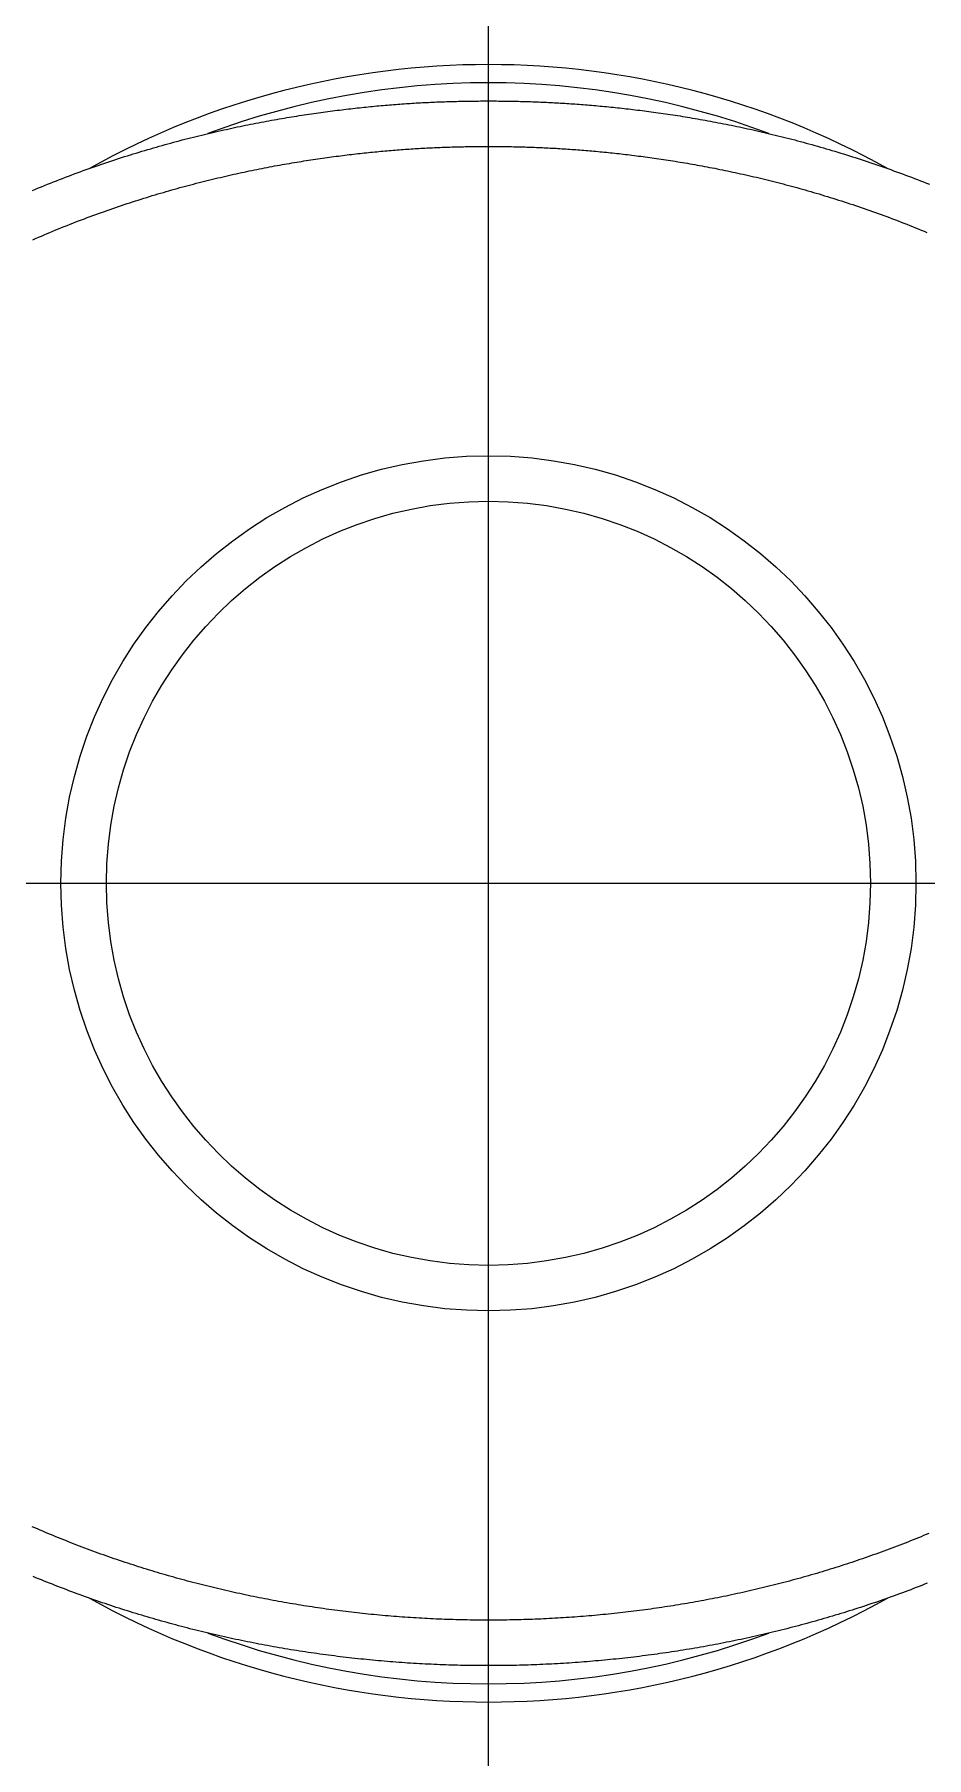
# Model space of a CAD drawing. Extents: x -37 to 29.9, y -35.5 to 11.8.
# Drawn here: x 20 to 24.9, y -4.8 to 4.67 of the extents above; entities that cross this region are included whole.
import ezdxf

# ---------------------------------------------------------------- set-up
doc = ezdxf.new("R2010")
doc.units = 0
doc.linetypes.add('CENTER', pattern=[50.8, 31.75, -6.35, 6.35, -6.35])
doc.layers.get('0').update_dxf_attribs({"linetype": 'CONTINUOUS'})
doc.layers.add('CENTER', color=1, linetype='CENTER')

msp = doc.modelspace()

# ---------------------------------------------------------------- linework, layer by layer
at = {"color": 7}
for points in [[(19.989, 3.8085, 0), (20.0055, 3.8154, 0), (20.022, 3.8222, 0), (20.0384, 3.8289, 0), (20.0549, 3.8356, 0), (20.0714, 3.8422, 0), (20.0878, 3.8487, 0), (20.1043, 3.8552, 0), (20.1207, 3.8617, 0), (20.1371, 3.868, 0), (20.1535, 3.8744, 0), (20.1699, 3.8806, 0), (20.1863, 3.8868, 0), (20.2027, 3.893, 0), (20.2191, 3.899, 0), (20.2354, 3.9051, 0), (20.2518, 3.9111, 0), (20.2681, 3.917, 0), (20.2844, 3.9228, 0), (20.3007, 3.9287, 0), (20.317, 3.9344, 0), (20.3333, 3.9401, 0), (20.3495, 3.9457, 0), (20.3658, 3.9513, 0), (20.382, 3.9568, 0), (20.3982, 3.9623, 0), (20.4144, 3.9677, 0), (20.4306, 3.9731, 0), (20.4467, 3.9784, 0), (20.4628, 3.9836, 0), (20.4789, 3.9888, 0), (20.495, 3.9939, 0), (20.5111, 3.999, 0), (20.5272, 4.0041, 0), (20.5432, 4.009, 0), (20.5592, 4.014, 0), (20.5752, 4.0188, 0), (20.5911, 4.0236, 0), (20.6071, 4.0284, 0), (20.623, 4.0331, 0), (20.6389, 4.0378, 0), (20.6547, 4.0424, 0), (20.6706, 4.0469, 0), (20.6864, 4.0514, 0), (20.7021, 4.0558, 0), (20.7179, 4.0602, 0), (20.7336, 4.0646, 0), (20.7493, 4.0689, 0), (20.7649, 4.0731, 0), (20.7806, 4.0773, 0), (20.7962, 4.0814, 0), (20.8117, 4.0855, 0), (20.8272, 4.0895, 0), (20.8427, 4.0935, 0), (20.8582, 4.0974, 0), (20.8736, 4.1013, 0), (20.889, 4.1051, 0), (20.9044, 4.1089, 0), (20.9197, 4.1127, 0), (20.935, 4.1163, 0), (20.9502, 4.12, 0), (20.9654, 4.1236, 0), (20.9806, 4.1271, 0), (20.9957, 4.1306, 0), (21.0108, 4.1341, 0), (21.0258, 4.1375, 0), (21.0408, 4.1408, 0), (21.0558, 4.1441, 0), (21.0707, 4.1474, 0), (21.0856, 4.1506, 0), (21.1004, 4.1538, 0), (21.1152, 4.157, 0), (21.13, 4.16, 0), (21.1447, 4.1631, 0), (21.1593, 4.1661, 0), (21.1739, 4.169, 0), (21.1885, 4.1719, 0), (21.203, 4.1748, 0), (21.2175, 4.1776, 0), (21.2319, 4.1804, 0), (21.2462, 4.1832, 0), (21.2606, 4.1859, 0), (21.2748, 4.1885, 0), (21.2891, 4.1911, 0), (21.3032, 4.1937, 0), (21.3173, 4.1962, 0), (21.3314, 4.1987, 0), (21.3454, 4.2012, 0), (21.3594, 4.2036, 0), (21.3733, 4.206, 0), (21.3871, 4.2083, 0), (21.4009, 4.2106, 0), (21.4146, 4.2129, 0), (21.4283, 4.2151, 0), (21.4419, 4.2172, 0), (21.4555, 4.2194, 0), (21.469, 4.2215, 0), (21.4824, 4.2236, 0), (21.4958, 4.2256, 0), (21.5091, 4.2276, 0), (21.5224, 4.2295, 0), (21.5356, 4.2314, 0), (21.5487, 4.2333, 0), (21.5618, 4.2352, 0), (21.5748, 4.237, 0), (21.5878, 4.2388, 0), (21.6007, 4.2405, 0), (21.6135, 4.2422, 0), (21.6263, 4.2439, 0), (21.6389, 4.2455, 0), (21.6516, 4.2471, 0), (21.6641, 4.2487, 0), (21.6766, 4.2502, 0), (21.6891, 4.2518, 0), (21.7015, 4.2533, 0), (21.7138, 4.2547, 0), (21.7261, 4.2561, 0), (21.7384, 4.2576, 0), (21.7506, 4.2589, 0), (21.7628, 4.2603, 0), (21.7749, 4.2616, 0), (21.7869, 4.2629, 0), (21.799, 4.2642, 0), (21.8109, 4.2655, 0), (21.8229, 4.2667, 0), (21.8348, 4.2679, 0), (21.8466, 4.2691, 0), (21.8585, 4.2702, 0), (21.8702, 4.2713, 0), (21.882, 4.2724, 0), (21.8937, 4.2735, 0), (21.9053, 4.2745, 0), (21.917, 4.2756, 0), (21.9286, 4.2766, 0), (21.9401, 4.2776, 0), (21.9517, 4.2785, 0), (21.9632, 4.2794, 0), (21.9746, 4.2804, 0), (21.9861, 4.2812, 0), (21.9975, 4.2821, 0), (22.0089, 4.283, 0), (22.0202, 4.2838, 0), (22.0316, 4.2846, 0), (22.0429, 4.2854, 0), (22.0542, 4.2861, 0), (22.0654, 4.2868, 0), (22.0767, 4.2875, 0), (22.0879, 4.2882, 0), (22.0991, 4.2889, 0), (22.1102, 4.2895, 0), (22.1214, 4.2901, 0), (22.1325, 4.2908, 0), (22.1437, 4.2913, 0), (22.1548, 4.2919, 0), (22.1659, 4.2924, 0), (22.1769, 4.293, 0), (22.188, 4.2935, 0), (22.199, 4.2939, 0), (22.2101, 4.2944, 0), (22.2211, 4.2948, 0), (22.2321, 4.2953, 0), (22.2431, 4.2957, 0), (22.2541, 4.296, 0), (22.2651, 4.2964, 0), (22.2761, 4.2968, 0), (22.2871, 4.2971, 0), (22.298, 4.2974, 0), (22.309, 4.2977, 0), (22.32, 4.298, 0), (22.331, 4.2982, 0), (22.3419, 4.2984, 0), (22.3529, 4.2987, 0), (22.3638, 4.2989, 0), (22.3748, 4.2991, 0), (22.3858, 4.2992, 0), (22.3968, 4.2994, 0), (22.4077, 4.2995, 0), (22.4187, 4.2996, 0), (22.4297, 4.2997, 0), (22.4407, 4.2998, 0), (22.4517, 4.2999, 0), (22.4627, 4.2999, 0), (22.4737, 4.3, 0), (22.4848, 4.3, 0), (22.4958, 4.3, 0)], [(22.4958, 4.3, 0), (22.5069, 4.3, 0), (22.5179, 4.3, 0), (22.5289, 4.2999, 0), (22.5399, 4.2999, 0), (22.5509, 4.2998, 0), (22.5619, 4.2997, 0), (22.5729, 4.2996, 0), (22.5839, 4.2995, 0), (22.5949, 4.2993, 0), (22.6059, 4.2992, 0), (22.6168, 4.299, 0), (22.6278, 4.2988, 0), (22.6388, 4.2986, 0), (22.6497, 4.2984, 0), (22.6607, 4.2981, 0), (22.6717, 4.2979, 0), (22.6827, 4.2976, 0), (22.6936, 4.2973, 0), (22.7046, 4.297, 0), (22.7156, 4.2966, 0), (22.7266, 4.2963, 0), (22.7376, 4.2959, 0), (22.7486, 4.2955, 0), (22.7596, 4.2951, 0), (22.7706, 4.2947, 0), (22.7816, 4.2942, 0), (22.7927, 4.2938, 0), (22.8037, 4.2933, 0), (22.8148, 4.2928, 0), (22.8258, 4.2922, 0), (22.8369, 4.2917, 0), (22.848, 4.2911, 0), (22.8592, 4.2905, 0), (22.8703, 4.2899, 0), (22.8815, 4.2893, 0), (22.8926, 4.2886, 0), (22.9038, 4.288, 0), (22.915, 4.2873, 0), (22.9263, 4.2866, 0), (22.9375, 4.2858, 0), (22.9488, 4.2851, 0), (22.9601, 4.2843, 0), (22.9715, 4.2835, 0), (22.9828, 4.2827, 0), (22.9942, 4.2818, 0), (23.0056, 4.281, 0), (23.0171, 4.2801, 0), (23.0285, 4.2792, 0), (23.04, 4.2782, 0), (23.0516, 4.2773, 0), (23.0631, 4.2763, 0), (23.0747, 4.2753, 0), (23.0864, 4.2743, 0), (23.098, 4.2732, 0), (23.1097, 4.2722, 0), (23.1215, 4.2711, 0), (23.1332, 4.27, 0), (23.1451, 4.2688, 0), (23.1569, 4.2677, 0), (23.1688, 4.2665, 0), (23.1807, 4.2653, 0), (23.1927, 4.2641, 0), (23.2047, 4.2628, 0), (23.2168, 4.2615, 0), (23.2289, 4.2602, 0), (23.2411, 4.2589, 0), (23.2533, 4.2575, 0), (23.2656, 4.2561, 0), (23.2779, 4.2547, 0), (23.2902, 4.2532, 0), (23.3026, 4.2518, 0), (23.3151, 4.2502, 0), (23.3276, 4.2487, 0), (23.3402, 4.2471, 0), (23.3528, 4.2455, 0), (23.3655, 4.2439, 0), (23.3782, 4.2422, 0), (23.391, 4.2405, 0), (23.4039, 4.2388, 0), (23.4168, 4.237, 0), (23.4297, 4.2352, 0), (23.4428, 4.2334, 0), (23.4558, 4.2315, 0), (23.469, 4.2296, 0), (23.4822, 4.2277, 0), (23.4954, 4.2257, 0), (23.5087, 4.2237, 0), (23.5221, 4.2216, 0), (23.5356, 4.2195, 0), (23.5491, 4.2174, 0), (23.5626, 4.2153, 0), (23.5763, 4.2131, 0), (23.59, 4.2108, 0), (23.6037, 4.2085, 0), (23.6176, 4.2062, 0), (23.6315, 4.2038, 0), (23.6454, 4.2014, 0), (23.6594, 4.199, 0), (23.6735, 4.1965, 0), (23.6876, 4.194, 0), (23.7017, 4.1914, 0), (23.716, 4.1888, 0), (23.7302, 4.1861, 0), (23.7446, 4.1834, 0), (23.759, 4.1807, 0), (23.7734, 4.1779, 0), (23.7879, 4.1751, 0), (23.8024, 4.1722, 0), (23.817, 4.1693, 0), (23.8316, 4.1664, 0), (23.8463, 4.1634, 0), (23.861, 4.1603, 0), (23.8758, 4.1572, 0), (23.8906, 4.1541, 0), (23.9055, 4.1509, 0), (23.9204, 4.1477, 0), (23.9353, 4.1444, 0), (23.9503, 4.1411, 0), (23.9653, 4.1377, 0), (23.9804, 4.1343, 0), (23.9955, 4.1308, 0), (24.0107, 4.1273, 0), (24.0259, 4.1238, 0), (24.0411, 4.1202, 0), (24.0564, 4.1165, 0), (24.0717, 4.1128, 0), (24.087, 4.1091, 0), (24.1024, 4.1053, 0), (24.1178, 4.1014, 0), (24.1332, 4.0976, 0), (24.1487, 4.0936, 0), (24.1642, 4.0896, 0), (24.1798, 4.0856, 0), (24.1953, 4.0815, 0), (24.2109, 4.0773, 0), (24.2266, 4.0731, 0), (24.2422, 4.0689, 0), (24.2579, 4.0646, 0), (24.2736, 4.0602, 0), (24.2894, 4.0558, 0), (24.3052, 4.0514, 0), (24.321, 4.0469, 0), (24.3368, 4.0423, 0), (24.3527, 4.0377, 0), (24.3685, 4.033, 0), (24.3844, 4.0283, 0), (24.4004, 4.0236, 0), (24.4163, 4.0187, 0), (24.4323, 4.0139, 0), (24.4483, 4.0089, 0), (24.4643, 4.004, 0), (24.4804, 3.9989, 0), (24.4964, 3.9938, 0), (24.5125, 3.9887, 0), (24.5286, 3.9835, 0), (24.5448, 3.9783, 0), (24.5609, 3.9729, 0), (24.5771, 3.9676, 0), (24.5933, 3.9622, 0), (24.6095, 3.9567, 0), (24.6257, 3.9512, 0), (24.6419, 3.9456, 0), (24.6582, 3.94, 0), (24.6745, 3.9343, 0), (24.6908, 3.9285, 0), (24.7071, 3.9227, 0), (24.7234, 3.9169, 0), (24.7397, 3.911, 0), (24.7561, 3.905, 0), (24.7724, 3.899, 0), (24.7888, 3.8929, 0), (24.8052, 3.8867, 0), (24.8216, 3.8805, 0), (24.838, 3.8743, 0), (24.8544, 3.8679, 0), (24.8708, 3.8616, 0), (24.8872, 3.8551, 0), (24.9037, 3.8487, 0), (24.9201, 3.8421, 0)], [(19.9905, 3.5372, 0), (20.0063, 3.5441, 0), (20.0221, 3.551, 0), (20.0379, 3.5578, 0), (20.0537, 3.5645, 0), (20.0695, 3.5712, 0), (20.0853, 3.5778, 0), (20.1011, 3.5844, 0), (20.1169, 3.5909, 0), (20.1327, 3.5973, 0), (20.1485, 3.6037, 0), (20.1642, 3.6101, 0), (20.18, 3.6163, 0), (20.1958, 3.6226, 0), (20.2115, 3.6287, 0), (20.2273, 3.6349, 0), (20.243, 3.6409, 0), (20.2587, 3.6469, 0), (20.2745, 3.6529, 0), (20.2902, 3.6588, 0), (20.3059, 3.6646, 0), (20.3216, 3.6704, 0), (20.3372, 3.6761, 0), (20.3529, 3.6818, 0), (20.3686, 3.6874, 0), (20.3842, 3.693, 0), (20.3998, 3.6985, 0), (20.4154, 3.704, 0), (20.431, 3.7094, 0), (20.4466, 3.7147, 0), (20.4622, 3.72, 0), (20.4778, 3.7253, 0), (20.4933, 3.7305, 0), (20.5088, 3.7356, 0), (20.5243, 3.7407, 0), (20.5398, 3.7458, 0), (20.5553, 3.7508, 0), (20.5707, 3.7557, 0), (20.5862, 3.7606, 0), (20.6016, 3.7654, 0), (20.617, 3.7702, 0), (20.6323, 3.7749, 0), (20.6477, 3.7796, 0), (20.663, 3.7842, 0), (20.6783, 3.7888, 0), (20.6936, 3.7933, 0), (20.7089, 3.7978, 0), (20.7241, 3.8022, 0), (20.7393, 3.8065, 0), (20.7545, 3.8109, 0), (20.7696, 3.8151, 0), (20.7848, 3.8193, 0), (20.7999, 3.8235, 0), (20.8149, 3.8276, 0), (20.83, 3.8317, 0), (20.845, 3.8357, 0), (20.86, 3.8397, 0), (20.8749, 3.8436, 0), (20.8899, 3.8475, 0), (20.9047, 3.8513, 0), (20.9196, 3.8551, 0), (20.9344, 3.8588, 0), (20.9492, 3.8625, 0), (20.964, 3.8661, 0), (20.9787, 3.8697, 0), (20.9934, 3.8733, 0), (21.008, 3.8768, 0), (21.0227, 3.8802, 0), (21.0372, 3.8836, 0), (21.0518, 3.887, 0), (21.0663, 3.8903, 0), (21.0808, 3.8936, 0), (21.0952, 3.8968, 0), (21.1096, 3.9, 0), (21.1239, 3.9032, 0), (21.1382, 3.9062, 0), (21.1525, 3.9093, 0), (21.1667, 3.9123, 0), (21.1809, 3.9153, 0), (21.195, 3.9182, 0), (21.2091, 3.9211, 0), (21.2232, 3.9239, 0), (21.2372, 3.9267, 0), (21.2512, 3.9295, 0), (21.2651, 3.9322, 0), (21.2789, 3.9349, 0), (21.2928, 3.9375, 0), (21.3065, 3.9401, 0), (21.3203, 3.9427, 0), (21.3339, 3.9452, 0), (21.3476, 3.9477, 0), (21.3612, 3.9501, 0), (21.3747, 3.9525, 0), (21.3882, 3.9549, 0), (21.4016, 3.9572, 0), (21.415, 3.9595, 0), (21.4283, 3.9617, 0), (21.4416, 3.9639, 0), (21.4548, 3.9661, 0), (21.4679, 3.9682, 0), (21.481, 3.9703, 0), (21.4941, 3.9724, 0), (21.5071, 3.9744, 0), (21.52, 3.9764, 0), (21.5329, 3.9783, 0), (21.5457, 3.9803, 0), (21.5585, 3.9821, 0), (21.5712, 3.984, 0), (21.5839, 3.9858, 0), (21.5964, 3.9876, 0), (21.609, 3.9893, 0), (21.6214, 3.991, 0), (21.6338, 3.9927, 0), (21.6462, 3.9944, 0), (21.6585, 3.996, 0), (21.6707, 3.9975, 0), (21.6828, 3.9991, 0), (21.6949, 4.0006, 0), (21.707, 4.0021, 0), (21.719, 4.0035, 0), (21.7309, 4.005, 0), (21.7428, 4.0064, 0), (21.7546, 4.0078, 0), (21.7664, 4.0091, 0), (21.7782, 4.0104, 0), (21.7899, 4.0118, 0), (21.8015, 4.013, 0), (21.8132, 4.0143, 0), (21.8247, 4.0155, 0), (21.8363, 4.0167, 0), (21.8478, 4.0179, 0), (21.8592, 4.0191, 0), (21.8706, 4.0202, 0), (21.882, 4.0213, 0), (21.8933, 4.0224, 0), (21.9047, 4.0234, 0), (21.9159, 4.0245, 0), (21.9272, 4.0255, 0), (21.9384, 4.0265, 0), (21.9495, 4.0274, 0), (21.9607, 4.0284, 0), (21.9718, 4.0293, 0), (21.9828, 4.0302, 0), (21.9939, 4.0311, 0), (22.0049, 4.0319, 0), (22.0159, 4.0328, 0), (22.0269, 4.0336, 0), (22.0378, 4.0344, 0), (22.0487, 4.0351, 0), (22.0596, 4.0359, 0), (22.0705, 4.0366, 0), (22.0813, 4.0373, 0), (22.0921, 4.038, 0), (22.1029, 4.0387, 0), (22.1137, 4.0393, 0), (22.1245, 4.0399, 0), (22.1352, 4.0405, 0), (22.1459, 4.0411, 0), (22.1566, 4.0416, 0), (22.1673, 4.0422, 0), (22.178, 4.0427, 0), (22.1887, 4.0432, 0), (22.1993, 4.0437, 0), (22.21, 4.0442, 0), (22.2206, 4.0446, 0), (22.2312, 4.045, 0), (22.2418, 4.0454, 0), (22.2524, 4.0458, 0), (22.263, 4.0462, 0), (22.2736, 4.0465, 0), (22.2842, 4.0469, 0), (22.2948, 4.0472, 0), (22.3053, 4.0475, 0), (22.3159, 4.0478, 0), (22.3265, 4.048, 0), (22.337, 4.0483, 0), (22.3476, 4.0485, 0), (22.3582, 4.0487, 0), (22.3687, 4.0489, 0), (22.3793, 4.0491, 0), (22.3898, 4.0492, 0), (22.4004, 4.0494, 0), (22.411, 4.0495, 0), (22.4216, 4.0496, 0), (22.4321, 4.0497, 0), (22.4427, 4.0498, 0), (22.4533, 4.0499, 0), (22.4639, 4.0499, 0), (22.4746, 4.05, 0), (22.4852, 4.05, 0), (22.4958, 4.05, 0)], [(22.4958, 4.05, 0), (22.5065, 4.05, 0), (22.5171, 4.05, 0), (22.5277, 4.0499, 0), (22.5383, 4.0499, 0), (22.5489, 4.0498, 0), (22.5595, 4.0497, 0), (22.5701, 4.0496, 0), (22.5807, 4.0495, 0), (22.5912, 4.0494, 0), (22.6018, 4.0492, 0), (22.6124, 4.0491, 0), (22.6229, 4.0489, 0), (22.6335, 4.0487, 0), (22.6441, 4.0484, 0), (22.6546, 4.0482, 0), (22.6652, 4.048, 0), (22.6758, 4.0477, 0), (22.6863, 4.0474, 0), (22.6969, 4.0471, 0), (22.7075, 4.0468, 0), (22.7181, 4.0464, 0), (22.7286, 4.0461, 0), (22.7392, 4.0457, 0), (22.7498, 4.0453, 0), (22.7605, 4.0449, 0), (22.7711, 4.0444, 0), (22.7817, 4.044, 0), (22.7923, 4.0435, 0), (22.803, 4.043, 0), (22.8137, 4.0425, 0), (22.8243, 4.042, 0), (22.835, 4.0414, 0), (22.8458, 4.0409, 0), (22.8565, 4.0403, 0), (22.8672, 4.0397, 0), (22.878, 4.0391, 0), (22.8888, 4.0384, 0), (22.8996, 4.0377, 0), (22.9104, 4.0371, 0), (22.9212, 4.0363, 0), (22.9321, 4.0356, 0), (22.943, 4.0349, 0), (22.9539, 4.0341, 0), (22.9648, 4.0333, 0), (22.9758, 4.0325, 0), (22.9868, 4.0317, 0), (22.9978, 4.0308, 0), (23.0089, 4.03, 0), (23.0199, 4.029, 0), (23.031, 4.0281, 0), (23.0422, 4.0272, 0), (23.0533, 4.0262, 0), (23.0645, 4.0252, 0), (23.0758, 4.0242, 0), (23.087, 4.0232, 0), (23.0983, 4.0222, 0), (23.1097, 4.0211, 0), (23.1211, 4.02, 0), (23.1325, 4.0189, 0), (23.1439, 4.0177, 0), (23.1554, 4.0166, 0), (23.1669, 4.0154, 0), (23.1785, 4.0142, 0), (23.1901, 4.0129, 0), (23.2018, 4.0117, 0), (23.2135, 4.0104, 0), (23.2253, 4.0091, 0), (23.2371, 4.0077, 0), (23.2489, 4.0064, 0), (23.2608, 4.005, 0), (23.2728, 4.0035, 0), (23.2848, 4.0021, 0), (23.2968, 4.0006, 0), (23.3089, 3.9991, 0), (23.3211, 3.9975, 0), (23.3333, 3.996, 0), (23.3455, 3.9944, 0), (23.3579, 3.9927, 0), (23.3702, 3.9911, 0), (23.3826, 3.9894, 0), (23.3951, 3.9876, 0), (23.4076, 3.9859, 0), (23.4202, 3.9841, 0), (23.4329, 3.9822, 0), (23.4456, 3.9804, 0), (23.4583, 3.9785, 0), (23.4712, 3.9765, 0), (23.484, 3.9746, 0), (23.497, 3.9726, 0), (23.51, 3.9705, 0), (23.523, 3.9684, 0), (23.5361, 3.9663, 0), (23.5493, 3.9641, 0), (23.5626, 3.9619, 0), (23.5759, 3.9597, 0), (23.5892, 3.9574, 0), (23.6027, 3.9551, 0), (23.6161, 3.9528, 0), (23.6297, 3.9504, 0), (23.6432, 3.9479, 0), (23.6569, 3.9455, 0), (23.6706, 3.943, 0), (23.6843, 3.9404, 0), (23.6981, 3.9378, 0), (23.7119, 3.9352, 0), (23.7258, 3.9325, 0), (23.7397, 3.9298, 0), (23.7537, 3.927, 0), (23.7677, 3.9242, 0), (23.7818, 3.9214, 0), (23.7959, 3.9185, 0), (23.8101, 3.9156, 0), (23.8243, 3.9126, 0), (23.8385, 3.9096, 0), (23.8528, 3.9065, 0), (23.8672, 3.9034, 0), (23.8815, 3.9003, 0), (23.896, 3.8971, 0), (23.9104, 3.8938, 0), (23.9249, 3.8906, 0), (23.9394, 3.8872, 0), (23.954, 3.8838, 0), (23.9686, 3.8804, 0), (23.9833, 3.877, 0), (23.9979, 3.8735, 0), (24.0127, 3.8699, 0), (24.0274, 3.8663, 0), (24.0422, 3.8626, 0), (24.057, 3.859, 0), (24.0718, 3.8552, 0), (24.0867, 3.8514, 0), (24.1016, 3.8476, 0), (24.1166, 3.8437, 0), (24.1315, 3.8397, 0), (24.1465, 3.8358, 0), (24.1615, 3.8317, 0), (24.1766, 3.8277, 0), (24.1917, 3.8235, 0), (24.2068, 3.8193, 0), (24.2219, 3.8151, 0), (24.2371, 3.8108, 0), (24.2522, 3.8065, 0), (24.2674, 3.8021, 0), (24.2827, 3.7977, 0), (24.2979, 3.7932, 0), (24.3132, 3.7887, 0), (24.3285, 3.7841, 0), (24.3438, 3.7795, 0), (24.3592, 3.7748, 0), (24.3745, 3.7701, 0), (24.3899, 3.7653, 0), (24.4053, 3.7604, 0), (24.4208, 3.7556, 0), (24.4362, 3.7506, 0), (24.4517, 3.7456, 0), (24.4672, 3.7406, 0), (24.4827, 3.7355, 0), (24.4982, 3.7304, 0), (24.5137, 3.7252, 0), (24.5293, 3.7199, 0), (24.5449, 3.7146, 0), (24.5604, 3.7092, 0), (24.576, 3.7038, 0), (24.5917, 3.6984, 0), (24.6073, 3.6929, 0), (24.6229, 3.6873, 0), (24.6386, 3.6817, 0), (24.6542, 3.676, 0), (24.6699, 3.6703, 0), (24.6856, 3.6645, 0), (24.7013, 3.6587, 0), (24.717, 3.6528, 0), (24.7327, 3.6468, 0), (24.7485, 3.6408, 0), (24.7642, 3.6347, 0), (24.78, 3.6286, 0), (24.7957, 3.6225, 0), (24.8115, 3.6162, 0), (24.8273, 3.61, 0), (24.843, 3.6036, 0), (24.8588, 3.5972, 0), (24.8746, 3.5908, 0), (24.8904, 3.5843, 0), (24.9062, 3.5777, 0)], [(24.9171, -3.5734, 0), (24.9027, -3.5794, 0), (24.8883, -3.5854, 0), (24.8738, -3.5913, 0), (24.8594, -3.5972, 0), (24.8449, -3.6031, 0), (24.8304, -3.6089, 0), (24.8159, -3.6147, 0), (24.8014, -3.6205, 0), (24.7869, -3.6262, 0), (24.7723, -3.6318, 0), (24.7578, -3.6375, 0), (24.7432, -3.6431, 0), (24.7286, -3.6486, 0), (24.714, -3.6541, 0), (24.6994, -3.6596, 0), (24.6848, -3.665, 0), (24.6702, -3.6704, 0), (24.6555, -3.6758, 0), (24.6409, -3.6811, 0), (24.6262, -3.6864, 0), (24.6115, -3.6916, 0), (24.5968, -3.6968, 0), (24.5821, -3.702, 0), (24.5674, -3.7071, 0), (24.5527, -3.7121, 0), (24.5379, -3.7172, 0), (24.5232, -3.7222, 0), (24.5084, -3.7272, 0), (24.4936, -3.7321, 0), (24.4788, -3.737, 0), (24.464, -3.7418, 0), (24.4492, -3.7466, 0), (24.4344, -3.7514, 0), (24.4195, -3.7561, 0), (24.4047, -3.7608, 0), (24.3898, -3.7655, 0), (24.3749, -3.7701, 0), (24.3601, -3.7747, 0), (24.3452, -3.7792, 0), (24.3303, -3.7837, 0), (24.3153, -3.7882, 0), (24.3004, -3.7926, 0), (24.2855, -3.797, 0), (24.2705, -3.8013, 0), (24.2556, -3.8056, 0), (24.2406, -3.8099, 0), (24.2256, -3.8142, 0), (24.2106, -3.8184, 0), (24.1956, -3.8225, 0), (24.1806, -3.8266, 0), (24.1656, -3.8307, 0), (24.1505, -3.8347, 0), (24.1355, -3.8388, 0), (24.1204, -3.8427, 0), (24.1054, -3.8466, 0), (24.0903, -3.8505, 0), (24.0752, -3.8544, 0), (24.0601, -3.8582, 0), (24.045, -3.862, 0), (24.0299, -3.8657, 0), (24.0148, -3.8694, 0), (23.9997, -3.8731, 0), (23.9845, -3.8767, 0), (23.9694, -3.8803, 0), (23.9542, -3.8838, 0), (23.9391, -3.8873, 0), (23.9239, -3.8908, 0), (23.9087, -3.8942, 0), (23.8935, -3.8976, 0), (23.8783, -3.901, 0), (23.8631, -3.9043, 0), (23.8479, -3.9076, 0), (23.8327, -3.9108, 0), (23.8175, -3.914, 0), (23.8022, -3.9172, 0), (23.787, -3.9203, 0), (23.7717, -3.9234, 0), (23.7565, -3.9265, 0), (23.7412, -3.9295, 0), (23.7259, -3.9325, 0), (23.7107, -3.9354, 0), (23.6954, -3.9383, 0), (23.6801, -3.9412, 0), (23.6648, -3.944, 0), (23.6495, -3.9468, 0), (23.6341, -3.9496, 0), (23.6188, -3.9523, 0), (23.6035, -3.955, 0), (23.5882, -3.9576, 0), (23.5728, -3.9602, 0), (23.5575, -3.9628, 0), (23.5421, -3.9653, 0), (23.5267, -3.9678, 0), (23.5114, -3.9703, 0), (23.496, -3.9727, 0), (23.4806, -3.9751, 0), (23.4652, -3.9774, 0), (23.4498, -3.9797, 0), (23.4344, -3.982, 0), (23.419, -3.9842, 0), (23.4036, -3.9864, 0), (23.3882, -3.9886, 0), (23.3728, -3.9907, 0), (23.3574, -3.9928, 0), (23.3419, -3.9948, 0), (23.3265, -3.9968, 0), (23.3111, -3.9988, 0), (23.2956, -4.0007, 0), (23.2802, -4.0026, 0), (23.2647, -4.0045, 0), (23.2493, -4.0063, 0), (23.2338, -4.0081, 0), (23.2183, -4.0098, 0), (23.2028, -4.0115, 0), (23.1874, -4.0132, 0), (23.1719, -4.0149, 0), (23.1564, -4.0165, 0), (23.1409, -4.018, 0), (23.1254, -4.0195, 0), (23.1099, -4.021, 0), (23.0944, -4.0225, 0), (23.0789, -4.0239, 0), (23.0634, -4.0253, 0), (23.0479, -4.0266, 0), (23.0324, -4.0279, 0), (23.0169, -4.0292, 0), (23.0014, -4.0304, 0), (22.9858, -4.0316, 0), (22.9703, -4.0327, 0), (22.9548, -4.0339, 0), (22.9392, -4.0349, 0), (22.9237, -4.036, 0), (22.9082, -4.037, 0), (22.8926, -4.0379, 0), (22.8771, -4.0389, 0), (22.8615, -4.0398, 0), (22.846, -4.0406, 0), (22.8304, -4.0414, 0), (22.8149, -4.0422, 0), (22.7993, -4.043, 0), (22.7838, -4.0437, 0), (22.7682, -4.0443, 0), (22.7527, -4.045, 0), (22.7371, -4.0456, 0), (22.7216, -4.0461, 0), (22.706, -4.0466, 0), (22.6904, -4.0471, 0), (22.6749, -4.0476, 0), (22.6593, -4.048, 0), (22.6437, -4.0483, 0), (22.6282, -4.0487, 0), (22.6126, -4.049, 0), (22.597, -4.0492, 0), (22.5815, -4.0495, 0), (22.5659, -4.0496, 0), (22.5503, -4.0498, 0), (22.5348, -4.0499, 0), (22.5192, -4.05, 0), (22.5036, -4.05, 0), (22.488, -4.05, 0), (22.4725, -4.05, 0), (22.4569, -4.0499, 0), (22.4413, -4.0498, 0), (22.4258, -4.0496, 0), (22.4102, -4.0495, 0), (22.3946, -4.0492, 0), (22.379, -4.049, 0), (22.3635, -4.0487, 0), (22.3479, -4.0483, 0), (22.3323, -4.048, 0), (22.3168, -4.0476, 0), (22.3012, -4.0471, 0), (22.2856, -4.0466, 0), (22.2701, -4.0461, 0), (22.2545, -4.0455, 0), (22.239, -4.045, 0), (22.2234, -4.0443, 0), (22.2079, -4.0437, 0), (22.1923, -4.0429, 0), (22.1767, -4.0422, 0), (22.1612, -4.0414, 0), (22.1456, -4.0406, 0), (22.1301, -4.0397, 0), (22.1146, -4.0389, 0), (22.099, -4.0379, 0), (22.0835, -4.037, 0), (22.0679, -4.036, 0), (22.0524, -4.0349, 0), (22.0369, -4.0338, 0), (22.0213, -4.0327, 0), (22.0058, -4.0316, 0), (21.9903, -4.0304, 0), (21.9748, -4.0292, 0), (21.9593, -4.0279, 0), (21.9437, -4.0266, 0), (21.9282, -4.0253, 0), (21.9127, -4.0239, 0), (21.8972, -4.0225, 0), (21.8817, -4.021, 0), (21.8662, -4.0195, 0), (21.8507, -4.018, 0), (21.8352, -4.0165, 0), (21.8198, -4.0149, 0), (21.8043, -4.0132, 0), (21.7888, -4.0116, 0), (21.7733, -4.0099, 0), (21.7579, -4.0081, 0), (21.7424, -4.0063, 0), (21.7269, -4.0045, 0), (21.7115, -4.0026, 0), (21.696, -4.0008, 0), (21.6806, -3.9988, 0), (21.6652, -3.9968, 0), (21.6497, -3.9948, 0), (21.6343, -3.9928, 0), (21.6189, -3.9907, 0), (21.6034, -3.9886, 0), (21.588, -3.9864, 0), (21.5726, -3.9842, 0), (21.5572, -3.982, 0), (21.5418, -3.9798, 0), (21.5264, -3.9774, 0), (21.511, -3.9751, 0), (21.4957, -3.9727, 0), (21.4803, -3.9703, 0), (21.4649, -3.9678, 0), (21.4496, -3.9653, 0), (21.4342, -3.9628, 0), (21.4188, -3.9602, 0), (21.4035, -3.9576, 0), (21.3882, -3.955, 0), (21.3728, -3.9523, 0), (21.3575, -3.9496, 0), (21.3422, -3.9468, 0), (21.3269, -3.944, 0), (21.3116, -3.9412, 0), (21.2963, -3.9383, 0), (21.281, -3.9354, 0), (21.2657, -3.9325, 0), (21.2504, -3.9295, 0), (21.2352, -3.9265, 0), (21.2199, -3.9234, 0), (21.2047, -3.9204, 0), (21.1894, -3.9172, 0), (21.1742, -3.914, 0), (21.159, -3.9108, 0), (21.1437, -3.9076, 0), (21.1285, -3.9043, 0), (21.1133, -3.901, 0), (21.0981, -3.8976, 0), (21.0829, -3.8942, 0), (21.0678, -3.8908, 0), (21.0526, -3.8873, 0), (21.0374, -3.8838, 0), (21.0223, -3.8803, 0), (21.0071, -3.8767, 0), (20.992, -3.8731, 0), (20.9769, -3.8694, 0), (20.9617, -3.8657, 0), (20.9466, -3.862, 0), (20.9315, -3.8582, 0), (20.9164, -3.8544, 0), (20.9014, -3.8505, 0), (20.8863, -3.8466, 0), (20.8712, -3.8427, 0), (20.8562, -3.8387, 0), (20.8411, -3.8347, 0), (20.8261, -3.8307, 0), (20.8111, -3.8266, 0), (20.7961, -3.8225, 0), (20.7811, -3.8183, 0), (20.7661, -3.8141, 0), (20.7511, -3.8099, 0), (20.7361, -3.8056, 0), (20.7211, -3.8013, 0), (20.7062, -3.797, 0), (20.6913, -3.7926, 0), (20.6763, -3.7882, 0), (20.6614, -3.7837, 0), (20.6465, -3.7792, 0), (20.6316, -3.7747, 0), (20.6167, -3.7701, 0), (20.6018, -3.7655, 0), (20.587, -3.7608, 0), (20.5721, -3.7561, 0), (20.5573, -3.7514, 0), (20.5424, -3.7466, 0), (20.5276, -3.7418, 0), (20.5128, -3.737, 0), (20.498, -3.7321, 0), (20.4832, -3.7271, 0), (20.4684, -3.7222, 0), (20.4537, -3.7172, 0), (20.4389, -3.7121, 0), (20.4242, -3.7071, 0), (20.4094, -3.7019, 0), (20.3947, -3.6968, 0), (20.38, -3.6916, 0), (20.3653, -3.6863, 0), (20.3507, -3.6811, 0), (20.336, -3.6757, 0), (20.3213, -3.6704, 0), (20.3067, -3.665, 0), (20.2921, -3.6596, 0), (20.2775, -3.6541, 0), (20.2629, -3.6486, 0), (20.2483, -3.643, 0), (20.2337, -3.6374, 0), (20.2192, -3.6318, 0), (20.2046, -3.6261, 0), (20.1901, -3.6204, 0), (20.1756, -3.6147, 0), (20.1611, -3.6089, 0), (20.1466, -3.6031, 0), (20.1321, -3.5972, 0), (20.1177, -3.5913, 0), (20.1032, -3.5854, 0), (20.0888, -3.5794, 0), (20.0744, -3.5733, 0), (20.06, -3.5673, 0), (20.0457, -3.5612, 0), (20.0313, -3.555, 0), (20.017, -3.5488, 0), (20.0026, -3.5426, 0), (19.9883, -3.5364, 0)], [(24.9083, -3.847, 0), (24.8932, -3.853, 0), (24.878, -3.859, 0), (24.8628, -3.8649, 0), (24.8477, -3.8708, 0), (24.8325, -3.8766, 0), (24.8173, -3.8824, 0), (24.802, -3.8881, 0), (24.7868, -3.8938, 0), (24.7716, -3.8995, 0), (24.7563, -3.9051, 0), (24.741, -3.9107, 0), (24.7258, -3.9162, 0), (24.7105, -3.9217, 0), (24.6952, -3.9272, 0), (24.6799, -3.9326, 0), (24.6645, -3.938, 0), (24.6492, -3.9433, 0), (24.6338, -3.9486, 0), (24.6185, -3.9539, 0), (24.6031, -3.9591, 0), (24.5877, -3.9642, 0), (24.5723, -3.9694, 0), (24.5569, -3.9745, 0), (24.5415, -3.9795, 0), (24.5261, -3.9845, 0), (24.5106, -3.9895, 0), (24.4952, -3.9944, 0), (24.4797, -3.9993, 0), (24.4642, -4.0042, 0), (24.4487, -4.009, 0), (24.4332, -4.0137, 0), (24.4177, -4.0185, 0), (24.4022, -4.0232, 0), (24.3867, -4.0278, 0), (24.3711, -4.0324, 0), (24.3556, -4.037, 0), (24.34, -4.0415, 0), (24.3244, -4.046, 0), (24.3088, -4.0504, 0), (24.2933, -4.0548, 0), (24.2776, -4.0592, 0), (24.262, -4.0635, 0), (24.2464, -4.0678, 0), (24.2308, -4.0721, 0), (24.2151, -4.0763, 0), (24.1995, -4.0804, 0), (24.1838, -4.0846, 0), (24.1681, -4.0886, 0), (24.1525, -4.0927, 0), (24.1368, -4.0967, 0), (24.1211, -4.1007, 0), (24.1054, -4.1046, 0), (24.0896, -4.1085, 0), (24.0739, -4.1123, 0), (24.0582, -4.1161, 0), (24.0424, -4.1199, 0), (24.0267, -4.1236, 0), (24.0109, -4.1273, 0), (23.9952, -4.131, 0), (23.9794, -4.1346, 0), (23.9636, -4.1382, 0), (23.9478, -4.1417, 0), (23.932, -4.1452, 0), (23.9162, -4.1486, 0), (23.9004, -4.152, 0), (23.8845, -4.1554, 0), (23.8687, -4.1588, 0), (23.8529, -4.162, 0), (23.837, -4.1653, 0), (23.8212, -4.1685, 0), (23.8053, -4.1717, 0), (23.7894, -4.1748, 0), (23.7735, -4.1779, 0), (23.7576, -4.181, 0), (23.7418, -4.184, 0), (23.7259, -4.187, 0), (23.71, -4.1899, 0), (23.694, -4.1928, 0), (23.6781, -4.1957, 0), (23.6622, -4.1985, 0), (23.6463, -4.2013, 0), (23.6303, -4.204, 0), (23.6144, -4.2068, 0), (23.5984, -4.2094, 0), (23.5825, -4.212, 0), (23.5665, -4.2146, 0), (23.5505, -4.2172, 0), (23.5345, -4.2197, 0), (23.5186, -4.2222, 0), (23.5026, -4.2246, 0), (23.4866, -4.227, 0), (23.4706, -4.2294, 0), (23.4546, -4.2317, 0), (23.4386, -4.234, 0), (23.4226, -4.2362, 0), (23.4065, -4.2384, 0), (23.3905, -4.2406, 0), (23.3745, -4.2427, 0), (23.3585, -4.2448, 0), (23.3424, -4.2468, 0), (23.3264, -4.2488, 0), (23.3103, -4.2508, 0), (23.2943, -4.2527, 0), (23.2782, -4.2546, 0), (23.2621, -4.2565, 0), (23.2461, -4.2583, 0), (23.23, -4.2601, 0), (23.2139, -4.2618, 0), (23.1979, -4.2635, 0), (23.1818, -4.2652, 0), (23.1657, -4.2668, 0), (23.1496, -4.2684, 0), (23.1335, -4.2699, 0), (23.1174, -4.2714, 0), (23.1013, -4.2729, 0), (23.0852, -4.2743, 0), (23.0691, -4.2757, 0), (23.053, -4.2771, 0), (23.0369, -4.2784, 0), (23.0207, -4.2797, 0), (23.0046, -4.2809, 0), (22.9885, -4.2821, 0), (22.9724, -4.2832, 0), (22.9562, -4.2843, 0), (22.9401, -4.2854, 0), (22.924, -4.2865, 0), (22.9078, -4.2875, 0), (22.8917, -4.2884, 0), (22.8756, -4.2894, 0), (22.8594, -4.2903, 0), (22.8433, -4.2911, 0), (22.8271, -4.2919, 0), (22.811, -4.2927, 0), (22.7948, -4.2934, 0), (22.7787, -4.2941, 0), (22.7625, -4.2948, 0), (22.7464, -4.2954, 0), (22.7302, -4.296, 0), (22.714, -4.2965, 0), (22.6979, -4.297, 0), (22.6817, -4.2975, 0), (22.6656, -4.2979, 0), (22.6494, -4.2983, 0), (22.6332, -4.2986, 0), (22.6171, -4.2989, 0), (22.6009, -4.2992, 0), (22.5847, -4.2994, 0), (22.5686, -4.2996, 0), (22.5524, -4.2998, 0), (22.5362, -4.2999, 0), (22.5201, -4.3, 0), (22.5039, -4.3, 0), (22.4877, -4.3, 0), (22.4716, -4.3, 0), (22.4554, -4.2999, 0), (22.4392, -4.2998, 0), (22.4231, -4.2996, 0), (22.4069, -4.2994, 0), (22.3907, -4.2992, 0), (22.3746, -4.2989, 0), (22.3584, -4.2986, 0), (22.3422, -4.2983, 0), (22.3261, -4.2979, 0), (22.3099, -4.2975, 0), (22.2938, -4.297, 0), (22.2776, -4.2965, 0), (22.2614, -4.296, 0), (22.2453, -4.2954, 0), (22.2291, -4.2948, 0), (22.213, -4.2941, 0), (22.1968, -4.2934, 0), (22.1807, -4.2927, 0), (22.1645, -4.2919, 0), (22.1484, -4.2911, 0), (22.1322, -4.2902, 0), (22.1161, -4.2893, 0), (22.0999, -4.2884, 0), (22.0838, -4.2875, 0), (22.0677, -4.2865, 0), (22.0515, -4.2854, 0), (22.0354, -4.2843, 0), (22.0193, -4.2832, 0), (22.0032, -4.2821, 0), (21.987, -4.2809, 0), (21.9709, -4.2796, 0), (21.9548, -4.2784, 0), (21.9387, -4.2771, 0), (21.9226, -4.2757, 0), (21.9065, -4.2743, 0), (21.8904, -4.2729, 0), (21.8743, -4.2714, 0), (21.8582, -4.2699, 0), (21.8421, -4.2684, 0), (21.826, -4.2668, 0), (21.8099, -4.2652, 0), (21.7938, -4.2635, 0), (21.7777, -4.2618, 0), (21.7616, -4.2601, 0), (21.7456, -4.2583, 0), (21.7295, -4.2565, 0), (21.7134, -4.2546, 0), (21.6974, -4.2527, 0), (21.6813, -4.2508, 0), (21.6653, -4.2489, 0), (21.6492, -4.2469, 0), (21.6332, -4.2448, 0), (21.6172, -4.2427, 0), (21.6011, -4.2406, 0), (21.5851, -4.2384, 0), (21.5691, -4.2362, 0), (21.5531, -4.234, 0), (21.5371, -4.2317, 0), (21.5211, -4.2294, 0), (21.5051, -4.227, 0), (21.4891, -4.2246, 0), (21.4731, -4.2222, 0), (21.4571, -4.2197, 0), (21.4411, -4.2172, 0), (21.4252, -4.2147, 0), (21.4092, -4.2121, 0), (21.3932, -4.2095, 0), (21.3773, -4.2068, 0), (21.3613, -4.2041, 0), (21.3454, -4.2013, 0), (21.3295, -4.1985, 0), (21.3135, -4.1957, 0), (21.2976, -4.1928, 0), (21.2817, -4.1899, 0), (21.2658, -4.187, 0), (21.2499, -4.184, 0), (21.234, -4.181, 0), (21.2181, -4.1779, 0), (21.2022, -4.1748, 0), (21.1864, -4.1717, 0), (21.1705, -4.1685, 0), (21.1547, -4.1653, 0), (21.1388, -4.162, 0), (21.123, -4.1588, 0), (21.1071, -4.1554, 0), (21.0913, -4.152, 0), (21.0755, -4.1486, 0), (21.0597, -4.1452, 0), (21.0439, -4.1417, 0), (21.0281, -4.1381, 0), (21.0123, -4.1346, 0), (20.9965, -4.131, 0), (20.9807, -4.1273, 0), (20.965, -4.1236, 0), (20.9492, -4.1199, 0), (20.9335, -4.1161, 0), (20.9177, -4.1123, 0), (20.902, -4.1085, 0), (20.8863, -4.1046, 0), (20.8706, -4.1006, 0), (20.8549, -4.0967, 0), (20.8392, -4.0927, 0), (20.8235, -4.0886, 0), (20.8079, -4.0845, 0), (20.7922, -4.0804, 0), (20.7765, -4.0762, 0), (20.7609, -4.072, 0), (20.7453, -4.0678, 0), (20.7296, -4.0635, 0), (20.714, -4.0592, 0), (20.6984, -4.0548, 0), (20.6828, -4.0504, 0), (20.6672, -4.046, 0), (20.6517, -4.0415, 0), (20.6361, -4.0369, 0), (20.6205, -4.0324, 0), (20.605, -4.0278, 0), (20.5895, -4.0231, 0), (20.5739, -4.0184, 0), (20.5584, -4.0137, 0), (20.5429, -4.0089, 0), (20.5274, -4.0041, 0), (20.512, -3.9993, 0), (20.4965, -3.9944, 0), (20.481, -3.9895, 0), (20.4656, -3.9845, 0), (20.4501, -3.9795, 0), (20.4347, -3.9745, 0), (20.4193, -3.9694, 0), (20.4039, -3.9642, 0), (20.3885, -3.959, 0), (20.3731, -3.9538, 0), (20.3577, -3.9486, 0), (20.3424, -3.9433, 0), (20.327, -3.938, 0), (20.3117, -3.9326, 0), (20.2964, -3.9272, 0), (20.281, -3.9217, 0), (20.2657, -3.9162, 0), (20.2505, -3.9107, 0), (20.2352, -3.9051, 0), (20.2199, -3.8995, 0), (20.2047, -3.8938, 0), (20.1894, -3.8881, 0), (20.1742, -3.8823, 0), (20.159, -3.8765, 0), (20.1438, -3.8707, 0), (20.1286, -3.8649, 0), (20.1135, -3.8589, 0), (20.0983, -3.853, 0), (20.0832, -3.847, 0), (20.0681, -3.841, 0), (20.053, -3.8349, 0), (20.0379, -3.8288, 0), (20.0228, -3.8226, 0), (20.0077, -3.8164, 0), (19.9927, -3.8102, 0)]]:
    msp.add_polyline3d(points, dxfattribs=at)
at = {"color": 7, "linetype": 'CONTINUOUS'}
for radius in [2.35, 2.1]:
    msp.add_circle((22.4958, 0), radius, dxfattribs=at)
for radius, start, end in [(4.5, 60.83239, 119.16761), (4.4, 69.48553, 110.51447), (4.5, 240.83239, 299.16761), (4.4, 249.48553, 290.51447)]:
    msp.add_arc((22.4958, 0), radius, start, end, dxfattribs=at)
at = {"layer": 'CENTER', "color": 1, "linetype": 'CENTER'}
for p, q in [((22.4958, -18.75), (22.4958, 11.75)), ((15.0959, 0.0005), (29.8958, 0.0002))]:
    msp.add_line(p, q, dxfattribs=at)

doc.saveas('drawing.dxf')
